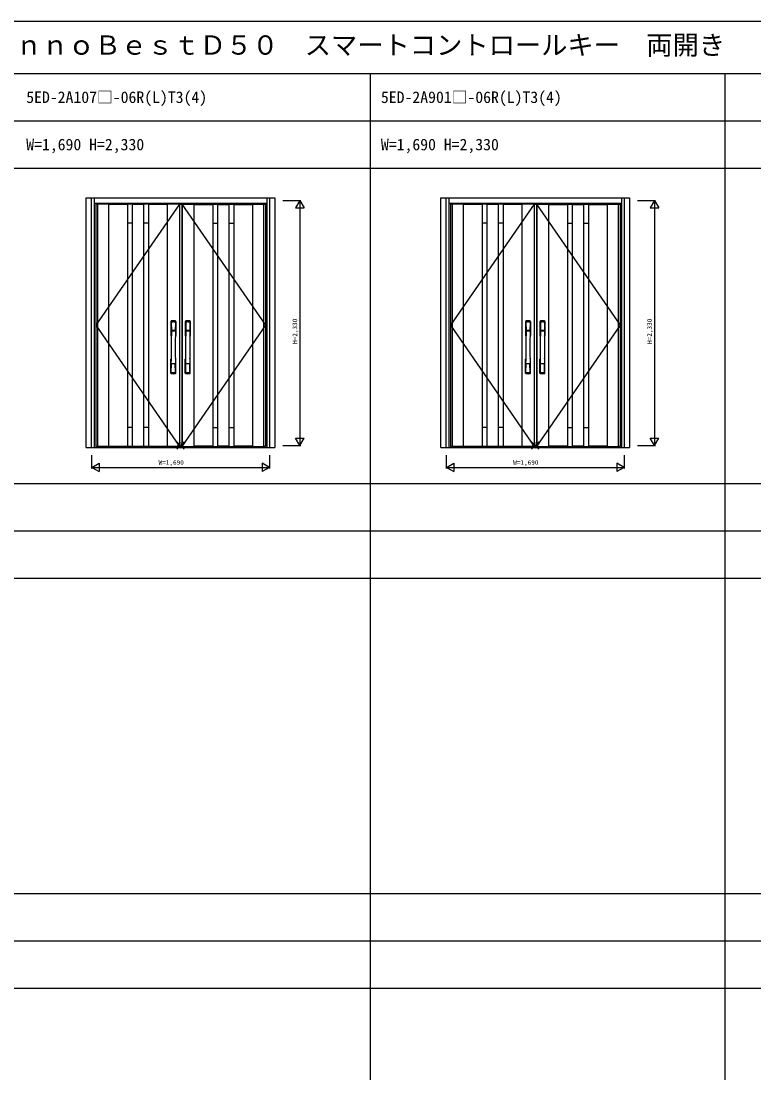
# Model space of a CAD drawing. Units: millimetres, scale not verified. Extents: x -13762 to 13750, y -10012 to 10000.
# Drawn here: x -6949 to 25, y -6 to 10000 of the extents above; entities that cross this region are included whole.
import ezdxf
from ezdxf.enums import TextEntityAlignment as Align

# ---------------------------------------------------------------- set-up
doc = ezdxf.new("R2010")
doc.units = ezdxf.units.MM
doc.header["$LTSCALE"] = 50
for name, color, linetype in [('0-0_0', 7, 'Continuous'), ('0-1_YKK_A1', 4, 'Continuous'), ('0-2_YKK_A2', 3, 'Continuous'), ('0-7_YKK_F1', 7, 'Continuous'), ('0-9_YKK_N1', 2, 'Continuous')]:
    doc.layers.add(name, color=color, linetype=linetype)
doc.layers.add('0-8_YKK_IN', color=1, linetype='Continuous', lineweight=18)
doc.styles.add('ＭＳ ゴシック', font='')
doc.styles.get('ＭＳ ゴシック').set_extended_font_data('MS Gothic')

msp = doc.modelspace()

# ---------------------------------------------------------------- linework, layer by layer
at = {"layer": '0-1_YKK_A1'}
for p, q in [((-6238.5, 8259.5), (-6238.5, 5952.5)), ((-5441.3, 8259.5), (-6238.5, 8259.5)), ((-6221, 8256.5), (-6238.5, 8256.5)), ((-6221, 8259.5), (-6221, 5952.5)), ((-6117.5, 8258.5), (-6117.5, 5953.5)), ((-5557.5, 8258.5), (-6117.5, 8258.5)), ((-5937.5, 8255.5), (-6117.5, 8255.5)), ((-5937.5, 8258.5), (-5937.5, 5953.5)), ((-5891.5, 8258.5), (-5891.5, 5953.5)), ((-5783.5, 8255.5), (-5891.5, 8255.5)), ((-5783.5, 8258.5), (-5783.5, 5953.5)), ((-5737.5, 8258.5), (-5737.5, 5953.5)), ((-5557.5, 8255.5), (-5737.5, 8255.5)), ((-5557.5, 8258.5), (-5557.5, 5953.5)), ((-5441.3, 8259.5), (-4624.5, 8259.5)), ((-5441.3, 8259.5), (-5441.3, 5952.5)), ((-5441.3, 8256.5), (-5419.2, 8256.5)), ((-5419.2, 8259.5), (-5419.2, 5952.5)), ((-5417, 8259.5), (-5417, 5952.5)), ((-5305.5, 8258.5), (-5305.5, 5953.5)), ((-5305.5, 8258.5), (-4745.5, 8258.5)), ((-5305.5, 8255.5), (-5125.5, 8255.5)), ((-5125.5, 8258.5), (-5125.5, 5953.5)), ((-5079.5, 8258.5), (-5079.5, 5953.5)), ((-5079.5, 8255.5), (-4971.5, 8255.5)), ((-4971.5, 8258.5), (-4971.5, 5953.5)), ((-4925.5, 8258.5), (-4925.5, 5953.5)), ((-4925.5, 8255.5), (-4745.5, 8255.5)), ((-4745.5, 8258.5), (-4745.5, 5953.5)), ((-4642, 8259.5), (-4642, 5952.5)), ((-4642, 8256.5), (-4624.5, 8256.5)), ((-4624.5, 8259.5), (-4624.5, 5952.5)), ((-2863.5, 8259.5), (-2863.5, 5952.5)), ((-2066.3, 8259.5), (-2863.5, 8259.5)), ((-2846, 8256.5), (-2863.5, 8256.5)), ((-2846, 8259.5), (-2846, 5952.5)), ((-2742.5, 8258.5), (-2742.5, 5953.5)), ((-2182.5, 8258.5), (-2742.5, 8258.5)), ((-2562.5, 8255.5), (-2742.5, 8255.5)), ((-2562.5, 8258.5), (-2562.5, 5953.5)), ((-2516.5, 8258.5), (-2516.5, 5953.5)), ((-2408.5, 8255.5), (-2516.5, 8255.5)), ((-2408.5, 8258.5), (-2408.5, 5953.5)), ((-2362.5, 8258.5), (-2362.5, 5953.5)), ((-2182.5, 8255.5), (-2362.5, 8255.5)), ((-2182.5, 8258.5), (-2182.5, 5953.5)), ((-2066.3, 8259.5), (-1249.5, 8259.5)), ((-2066.3, 8259.5), (-2066.3, 5952.5)), ((-2066.3, 8256.5), (-2044.2, 8256.5)), ((-2044.2, 8259.5), (-2044.2, 5952.5)), ((-2042, 8259.5), (-2042, 5952.5)), ((-1930.5, 8258.5), (-1930.5, 5953.5)), ((-1930.5, 8258.5), (-1370.5, 8258.5)), ((-1930.5, 8255.5), (-1750.5, 8255.5)), ((-1750.5, 8258.5), (-1750.5, 5953.5)), ((-1704.5, 8258.5), (-1704.5, 5953.5)), ((-1704.5, 8255.5), (-1596.5, 8255.5)), ((-1596.5, 8258.5), (-1596.5, 5953.5)), ((-1550.5, 8258.5), (-1550.5, 5953.5)), ((-1550.5, 8255.5), (-1370.5, 8255.5)), ((-1370.5, 8258.5), (-1370.5, 5953.5)), ((-1267, 8259.5), (-1267, 5952.5)), ((-1267, 8256.5), (-1249.5, 8256.5)), ((-1249.5, 8259.5), (-1249.5, 5952.5)), ((-5891.5, 8078.2), (-5937.5, 8078.2)), ((-5737.5, 8078.2), (-5783.5, 8078.2)), ((-5125.5, 8078.2), (-5079.5, 8078.2)), ((-4971.5, 8078.2), (-4925.5, 8078.2)), ((-2516.5, 8078.2), (-2562.5, 8078.2)), ((-2362.5, 8078.2), (-2408.5, 8078.2)), ((-1750.5, 8078.2), (-1704.5, 8078.2)), ((-1596.5, 8078.2), (-1550.5, 8078.2)), ((-5891.5, 6133.8), (-5937.5, 6133.8)), ((-5737.5, 6133.8), (-5783.5, 6133.8)), ((-5125.5, 6133.8), (-5079.5, 6133.8)), ((-4971.5, 6133.8), (-4925.5, 6133.8)), ((-2516.5, 6133.8), (-2562.5, 6133.8)), ((-2362.5, 6133.8), (-2408.5, 6133.8)), ((-1750.5, 6133.8), (-1704.5, 6133.8)), ((-1596.5, 6133.8), (-1550.5, 6133.8)), ((-6238.5, 5955.5), (-6221, 5955.5)), ((-5441.3, 5952.5), (-6238.5, 5952.5)), ((-6117.5, 5956.5), (-5937.5, 5956.5)), ((-5557.5, 5953.5), (-6117.5, 5953.5)), ((-5891.5, 5956.5), (-5783.5, 5956.5)), ((-5737.5, 5956.5), (-5557.5, 5956.5)), ((-5419.2, 5955.5), (-5441.3, 5955.5)), ((-5441.3, 5952.5), (-4624.5, 5952.5)), ((-5125.5, 5956.5), (-5305.5, 5956.5)), ((-5305.5, 5953.5), (-4745.5, 5953.5)), ((-4971.5, 5956.5), (-5079.5, 5956.5)), ((-4745.5, 5956.5), (-4925.5, 5956.5)), ((-4642, 5955.5), (-4624.5, 5955.5)), ((-2863.5, 5955.5), (-2846, 5955.5)), ((-2066.3, 5952.5), (-2863.5, 5952.5)), ((-2742.5, 5956.5), (-2562.5, 5956.5)), ((-2182.5, 5953.5), (-2742.5, 5953.5)), ((-2516.5, 5956.5), (-2408.5, 5956.5)), ((-2362.5, 5956.5), (-2182.5, 5956.5)), ((-2044.2, 5955.5), (-2066.3, 5955.5)), ((-2066.3, 5952.5), (-1249.5, 5952.5)), ((-1750.5, 5956.5), (-1930.5, 5956.5)), ((-1930.5, 5953.5), (-1370.5, 5953.5)), ((-1596.5, 5956.5), (-1704.5, 5956.5)), ((-1370.5, 5956.5), (-1550.5, 5956.5)), ((-1267, 5955.5), (-1249.5, 5955.5))]:
    msp.add_line(p, q, dxfattribs=at)
for points in [[(-5441.3, 8259.5), (-6238.5, 7106), (-5441.3, 5952.5)], [(-5419.2, 8259.5), (-4624.5, 7106), (-5419.2, 5952.5)], [(-2066.3, 8259.5), (-2863.5, 7106), (-2066.3, 5952.5)], [(-2044.2, 8259.5), (-1249.5, 7106), (-2044.2, 5952.5)]]:
    msp.add_lwpolyline(points, dxfattribs=at)
at = {"layer": '0-2_YKK_A2'}
for p, q in [((-6328.5, 8319), (-4534.5, 8319)), ((-6328.5, 5944), (-6328.5, 8319)), ((-6278.5, 5944), (-6278.5, 8319)), ((-6251.5, 5944), (-6251.5, 8319)), ((-4611.5, 8319), (-4611.5, 5944)), ((-4584.5, 8319), (-4584.5, 5944)), ((-4534.5, 8319), (-4534.5, 5944)), ((-2953.5, 8319), (-1159.5, 8319)), ((-2953.5, 5944), (-2953.5, 8319)), ((-2903.5, 5944), (-2903.5, 8319)), ((-2876.5, 5944), (-2876.5, 8319)), ((-1236.5, 8319), (-1236.5, 5944)), ((-1209.5, 8319), (-1209.5, 5944)), ((-1159.5, 8319), (-1159.5, 5944)), ((-6251.5, 8267), (-4611.5, 8267)), ((-4624.5, 8251), (-4611.5, 8251)), ((-2876.5, 8267), (-1236.5, 8267)), ((-1249.5, 8251), (-1236.5, 8251)), ((-5523, 7142.81), (-5523, 7008.64)), ((-5521.41, 7140.99), (-5519.19, 7005.22)), ((-5519.72, 7133.69), (-5518.56, 7055.81)), ((-5480.28, 7133.69), (-5481.44, 7055.81)), ((-5478.59, 7140.99), (-5480.81, 7005.22)), ((-5477, 7142.81), (-5477, 7008.64)), ((-5386, 7142.81), (-5386, 7008.64)), ((-5384.41, 7140.99), (-5382.19, 7005.22)), ((-5382.72, 7133.69), (-5381.56, 7055.81)), ((-5343.28, 7133.69), (-5344.44, 7055.81)), ((-5341.59, 7140.99), (-5343.81, 7005.22)), ((-5340, 7142.81), (-5340, 7008.64)), ((-2148, 7142.81), (-2148, 7008.64)), ((-2146.41, 7140.99), (-2144.19, 7005.22)), ((-2144.72, 7133.69), (-2143.56, 7055.81)), ((-2105.28, 7133.69), (-2106.44, 7055.81)), ((-2103.59, 7140.99), (-2105.81, 7005.22)), ((-2102, 7142.81), (-2102, 7008.64)), ((-2011, 7142.81), (-2011, 7008.64)), ((-2009.41, 7140.99), (-2007.19, 7005.22)), ((-2007.72, 7133.69), (-2006.56, 7055.81)), ((-1968.28, 7133.69), (-1969.44, 7055.81)), ((-1966.59, 7140.99), (-1968.81, 7005.22)), ((-1965, 7142.81), (-1965, 7008.64)), ((-5519.49, 7051.72), (-5519.45, 7048.66)), ((-5519.18, 7048.37), (-5518.2, 7048.61)), ((-5518.74, 7052.6), (-5481.26, 7052.6)), ((-5518.2, 7048.61), (-5516.92, 7048.63)), ((-5482.34, 7054.91), (-5517.66, 7054.91)), ((-5483.08, 7048.63), (-5516.92, 7048.63)), ((-5481.8, 7048.61), (-5483.08, 7048.63)), ((-5480.82, 7048.37), (-5481.8, 7048.61)), ((-5480.51, 7051.72), (-5480.55, 7048.66)), ((-5382.49, 7051.72), (-5382.45, 7048.66)), ((-5382.18, 7048.37), (-5381.2, 7048.61)), ((-5381.74, 7052.6), (-5344.26, 7052.6)), ((-5381.2, 7048.61), (-5379.92, 7048.63)), ((-5345.34, 7054.91), (-5380.66, 7054.91)), ((-5346.08, 7048.63), (-5379.92, 7048.63)), ((-5344.8, 7048.61), (-5346.08, 7048.63)), ((-5343.82, 7048.37), (-5344.8, 7048.61)), ((-5343.51, 7051.72), (-5343.55, 7048.66)), ((-2144.49, 7051.72), (-2144.45, 7048.66)), ((-2144.18, 7048.37), (-2143.2, 7048.61)), ((-2143.74, 7052.6), (-2106.26, 7052.6)), ((-2143.2, 7048.61), (-2141.92, 7048.63)), ((-2107.34, 7054.91), (-2142.66, 7054.91)), ((-2108.08, 7048.63), (-2141.92, 7048.63)), ((-2106.8, 7048.61), (-2108.08, 7048.63)), ((-2105.82, 7048.37), (-2106.8, 7048.61)), ((-2105.51, 7051.72), (-2105.55, 7048.66)), ((-2007.49, 7051.72), (-2007.45, 7048.66)), ((-2007.18, 7048.37), (-2006.2, 7048.61)), ((-2006.74, 7052.6), (-1969.26, 7052.6)), ((-2006.2, 7048.61), (-2004.92, 7048.63)), ((-1970.34, 7054.91), (-2005.66, 7054.91)), ((-1971.08, 7048.63), (-2004.92, 7048.63)), ((-1969.8, 7048.61), (-1971.08, 7048.63)), ((-1968.82, 7048.37), (-1969.8, 7048.61)), ((-1968.51, 7051.72), (-1968.55, 7048.66)), ((-5523, 6650.47), (-5523, 6784.64)), ((-5519.72, 6659.58), (-5518.56, 6737.47)), ((-5481.48, 6740.66), (-5518.48, 6740.66)), ((-5482.34, 6738.37), (-5517.66, 6738.37)), ((-5480.28, 6659.58), (-5481.44, 6737.47)), ((-5477, 6650.47), (-5477, 6784.64)), ((-5386, 6650.47), (-5386, 6784.64)), ((-5382.72, 6659.58), (-5381.56, 6737.47)), ((-5344.48, 6740.66), (-5381.48, 6740.66)), ((-5345.34, 6738.37), (-5380.66, 6738.37)), ((-5343.28, 6659.58), (-5344.44, 6737.47)), ((-5340, 6650.47), (-5340, 6784.64)), ((-2148, 6650.47), (-2148, 6784.64)), ((-2144.72, 6659.58), (-2143.56, 6737.47)), ((-2106.48, 6740.66), (-2143.48, 6740.66)), ((-2107.34, 6738.37), (-2142.66, 6738.37)), ((-2105.28, 6659.58), (-2106.44, 6737.47)), ((-2102, 6650.47), (-2102, 6784.64)), ((-2011, 6650.47), (-2011, 6784.64)), ((-2007.72, 6659.58), (-2006.56, 6737.47)), ((-1969.48, 6740.66), (-2006.48, 6740.66)), ((-1970.34, 6738.37), (-2005.66, 6738.37)), ((-1968.28, 6659.58), (-1969.44, 6737.47)), ((-1965, 6650.47), (-1965, 6784.64)), ((-6328.5, 5944), (-4534.5, 5944)), ((-6251.5, 5944), (-4611.5, 5944)), ((-4624.5, 5962), (-4611.5, 5962)), ((-2953.5, 5944), (-1159.5, 5944)), ((-2876.5, 5944), (-1236.5, 5944)), ((-1249.5, 5962), (-1236.5, 5962))]:
    msp.add_line(p, q, dxfattribs=at)
for centre, radius, start, end in [((-5519, 7142.81), 4, 95.00001, 180), ((-5518.37, 7141.13), 3.04, 97.27731, 182.60257), ((-5516.74, 7133.7), 2.98, 95.22662, 180.19068), ((-5500, 6925.64), 222, 84.99999, 95.00001), ((-5500, 6960.02), 185.07, 84.18251, 95.81749), ((-5500, 6847), 290.18, 86.63974, 93.36026), ((-5483.26, 7133.7), 2.98, 359.80932, 84.77338), ((-5481.63, 7141.13), 3.04, 357.39743, 82.72269), ((-5481, 7142.81), 4, 0, 84.99999), ((-5382, 7142.81), 4, 95.00001, 180), ((-5381.37, 7141.13), 3.04, 97.27731, 182.60257), ((-5379.74, 7133.7), 2.98, 95.22662, 180.19068), ((-5363, 6925.64), 222, 84.99999, 95.00001), ((-5363, 6960.02), 185.07, 84.18251, 95.81749), ((-5363, 6847), 290.18, 86.63974, 93.36026), ((-5346.26, 7133.7), 2.98, 359.80932, 84.77338), ((-5344.63, 7141.13), 3.04, 357.39743, 82.72269), ((-5344, 7142.81), 4, 0, 84.99999), ((-2144, 7142.81), 4, 95.00001, 180), ((-2143.37, 7141.13), 3.04, 97.27731, 182.60257), ((-2141.74, 7133.7), 2.98, 95.22662, 180.19068), ((-2125, 6925.64), 222, 84.99999, 95.00001), ((-2125, 6960.02), 185.07, 84.18251, 95.81749), ((-2125, 6847), 290.18, 86.63974, 93.36026), ((-2108.26, 7133.7), 2.98, 359.80932, 84.77338), ((-2106.63, 7141.13), 3.04, 357.39743, 82.72269), ((-2106, 7142.81), 4, 0, 84.99999), ((-2007, 7142.81), 4, 95.00001, 180), ((-2006.37, 7141.13), 3.04, 97.27731, 182.60257), ((-2004.74, 7133.7), 2.98, 95.22662, 180.19068), ((-1988, 6925.64), 222, 84.99999, 95.00001), ((-1988, 6960.02), 185.07, 84.18251, 95.81749), ((-1988, 6847), 290.18, 86.63974, 93.36026), ((-1971.26, 7133.7), 2.98, 359.80932, 84.77338), ((-1969.63, 7141.13), 3.04, 357.39743, 82.72269), ((-1969, 7142.81), 4, 0, 84.99999), ((-5520, 7008.64), 3, 180, 258.53803), ((-5494.37, 7022.28), 31.03, 212.29421, 217.16337), ((-5518.59, 7051.72), 0.896, 99.53215, 180.26423), ((-16466.64, 6896.51), 10948.25, 359.18905, 0.79313), ((-5519.15, 7048.67), 0.301, 180.36959, 264.31073), ((-5519.14, 7048.06), 0.306, 97.64404, 180.40037), ((-5524.16, 7004.97), 4.98, 349.79093, 2.88778), ((-5517.66, 7055.81), 0.904, 180.24399, 269.63529), ((-5482.35, 7055.81), 0.904, 270.36471, 359.75601), ((5466.64, 6896.51), 10948.25, 179.20687, 180.81095), ((-5481.41, 7051.72), 0.896, 359.73577, 80.46785), ((-5505.63, 7022.28), 31.03, 322.83663, 327.70579), ((-5480.85, 7048.67), 0.301, 275.68927, 359.63041), ((-5480.86, 7048.06), 0.306, 359.59963, 82.35596), ((-5475.84, 7004.97), 4.98, 177.11222, 190.20907), ((-5480, 7008.64), 3, 281.46197, 0), ((-5383, 7008.64), 3, 180, 258.53803), ((-5357.37, 7022.28), 31.03, 212.29421, 217.16337), ((-5381.59, 7051.72), 0.896, 99.53215, 180.26423), ((-16329.64, 6896.51), 10948.25, 359.18905, 0.79313), ((-5382.15, 7048.67), 0.301, 180.36959, 264.31073), ((-5382.14, 7048.06), 0.306, 97.64404, 180.40037), ((-5387.16, 7004.97), 4.98, 349.79093, 2.88778), ((-5380.66, 7055.81), 0.904, 180.24399, 269.63529), ((-5345.35, 7055.81), 0.904, 270.36471, 359.75601), ((5603.64, 6896.51), 10948.25, 179.20687, 180.81095), ((-5344.41, 7051.72), 0.896, 359.73577, 80.46785), ((-5368.63, 7022.28), 31.03, 322.83663, 327.70579), ((-5343.85, 7048.67), 0.301, 275.68927, 359.63041), ((-5343.86, 7048.06), 0.306, 359.59963, 82.35596), ((-5338.84, 7004.97), 4.98, 177.11222, 190.20907), ((-5343, 7008.64), 3, 281.46197, 0), ((-2145, 7008.64), 3, 180, 258.53803), ((-2119.37, 7022.28), 31.03, 212.29421, 217.16337), ((-2143.59, 7051.72), 0.896, 99.53215, 180.26423), ((-13091.64, 6896.51), 10948.25, 359.18905, 0.79313), ((-2144.15, 7048.67), 0.301, 180.36959, 264.31073), ((-2144.14, 7048.06), 0.306, 97.64404, 180.40037), ((-2149.16, 7004.97), 4.98, 349.79093, 2.88778), ((-2142.66, 7055.81), 0.904, 180.24399, 269.63529), ((-2107.35, 7055.81), 0.904, 270.36471, 359.75601), ((8841.64, 6896.51), 10948.25, 179.20687, 180.81095), ((-2106.41, 7051.72), 0.896, 359.73577, 80.46785), ((-2130.63, 7022.28), 31.03, 322.83663, 327.70579), ((-2105.85, 7048.67), 0.301, 275.68927, 359.63041), ((-2105.86, 7048.06), 0.306, 359.59963, 82.35596), ((-2100.84, 7004.97), 4.98, 177.11222, 190.20907), ((-2105, 7008.64), 3, 281.46197, 0), ((-2008, 7008.64), 3, 180, 258.53803), ((-1982.37, 7022.28), 31.03, 212.29421, 217.16337), ((-2006.59, 7051.72), 0.896, 99.53215, 180.26423), ((-12954.64, 6896.51), 10948.25, 359.18905, 0.79313), ((-2007.15, 7048.67), 0.301, 180.36959, 264.31073), ((-2007.14, 7048.06), 0.306, 97.64404, 180.40037), ((-2012.16, 7004.97), 4.98, 349.79093, 2.88778), ((-2005.66, 7055.81), 0.904, 180.24399, 269.63529), ((-1970.35, 7055.81), 0.904, 270.36471, 359.75601), ((8978.64, 6896.51), 10948.25, 179.20687, 180.81095), ((-1969.41, 7051.72), 0.896, 359.73577, 80.46785), ((-1993.63, 7022.28), 31.03, 322.83663, 327.70579), ((-1968.85, 7048.67), 0.301, 275.68927, 359.63041), ((-1968.86, 7048.06), 0.306, 359.59963, 82.35596), ((-1963.84, 7004.97), 4.98, 177.11222, 190.20907), ((-1968, 7008.64), 3, 281.46197, 0), ((-5518.27, 7004.08), 0.987, 179.58153, 229.65413), ((-5481.73, 7004.08), 0.987, 310.34587, 0.41847), ((-5381.27, 7004.08), 0.987, 179.58153, 229.65413), ((-5344.73, 7004.08), 0.987, 310.34587, 0.41847), ((-2143.27, 7004.08), 0.987, 179.58153, 229.65413), ((-2106.73, 7004.08), 0.987, 310.34587, 0.41847), ((-2006.27, 7004.08), 0.987, 179.58153, 229.65413), ((-1969.73, 7004.08), 0.987, 310.34587, 0.41847), ((-5520, 6784.64), 3, 101.46197, 180), ((-5500.38, 6775), 23.82, 141.109, 148.11253), ((-5518.59, 6741.56), 0.903, 179.93475, 274.18289), ((-5517.66, 6737.46), 0.904, 90.36471, 179.75601), ((-5482.35, 6737.46), 0.904, 0.24399, 89.63529), ((-5481.41, 6741.56), 0.903, 265.81711, 0.06525), ((-5499.63, 6775), 23.82, 31.88747, 38.891), ((-5480, 6784.64), 3, 0, 78.53803), ((-5383, 6784.64), 3, 101.46197, 180), ((-5363.38, 6775), 23.82, 141.109, 148.11253), ((-5381.59, 6741.56), 0.903, 179.93475, 274.18289), ((-5380.66, 6737.46), 0.904, 90.36471, 179.75601), ((-5345.35, 6737.46), 0.904, 0.24399, 89.63529), ((-5344.41, 6741.56), 0.903, 265.81711, 0.06525), ((-5362.63, 6775), 23.82, 31.88747, 38.891), ((-5343, 6784.64), 3, 0, 78.53803), ((-2145, 6784.64), 3, 101.46197, 180), ((-2125.38, 6775), 23.82, 141.109, 148.11253), ((-2143.59, 6741.56), 0.903, 179.93475, 274.18289), ((-2142.66, 6737.46), 0.904, 90.36471, 179.75601), ((-2107.35, 6737.46), 0.904, 0.24399, 89.63529), ((-2106.41, 6741.56), 0.903, 265.81711, 0.06525), ((-2124.63, 6775), 23.82, 31.88747, 38.891), ((-2105, 6784.64), 3, 0, 78.53803), ((-2008, 6784.64), 3, 101.46197, 180), ((-1988.38, 6775), 23.82, 141.109, 148.11253), ((-2006.59, 6741.56), 0.903, 179.93475, 274.18289), ((-2005.66, 6737.46), 0.904, 90.36471, 179.75601), ((-1970.35, 6737.46), 0.904, 0.24399, 89.63529), ((-1969.41, 6741.56), 0.903, 265.81711, 0.06525), ((-1987.63, 6775), 23.82, 31.88747, 38.891), ((-1968, 6784.64), 3, 0, 78.53803), ((-5519, 6650.47), 4, 180, 264.99999), ((-5516.74, 6659.57), 2.98, 179.80932, 264.77338), ((-5500, 6867.64), 222, 264.99999, 275.00001), ((-5500, 6946.28), 290.18, 266.63974, 273.36026), ((-5483.26, 6659.57), 2.98, 275.22662, 0.19068), ((-5481, 6650.47), 4, 275.00001, 0), ((-5382, 6650.47), 4, 180, 264.99999), ((-5379.74, 6659.57), 2.98, 179.80932, 264.77338), ((-5363, 6867.64), 222, 264.99999, 275.00001), ((-5363, 6946.28), 290.18, 266.63974, 273.36026), ((-5346.26, 6659.57), 2.98, 275.22662, 0.19068), ((-5344, 6650.47), 4, 275.00001, 0), ((-2144, 6650.47), 4, 180, 264.99999), ((-2141.74, 6659.57), 2.98, 179.80932, 264.77338), ((-2125, 6867.64), 222, 264.99999, 275.00001), ((-2125, 6946.28), 290.18, 266.63974, 273.36026), ((-2108.26, 6659.57), 2.98, 275.22662, 0.19068), ((-2106, 6650.47), 4, 275.00001, 0), ((-2007, 6650.47), 4, 180, 264.99999), ((-2004.74, 6659.57), 2.98, 179.80932, 264.77338), ((-1988, 6867.64), 222, 264.99999, 275.00001), ((-1988, 6946.28), 290.18, 266.63974, 273.36026), ((-1971.26, 6659.57), 2.98, 275.22662, 0.19068), ((-1969, 6650.47), 4, 275.00001, 0)]:
    msp.add_arc(centre, radius, start, end, dxfattribs=at)
at = {"layer": '0-7_YKK_F1'}
for p, q in [((-13750, 10000), (13750, 10000)), ((-13750, 9500), (13250, 9500)), ((-3625, -10000), (-3625, 9500)), ((-250, -10000), (-250, 9500)), ((-13750, 9050), (13250, 9050)), ((-13750, 8600), (13250, 8600)), ((-13750, 5600), (6500, 5600)), ((-13750, 5150), (6500, 5150)), ((-13750, 4700), (6500, 4700)), ((-13750, 1700), (6500, 1700)), ((-13750, 1250), (6500, 1250)), ((-13750, 800), (6500, 800))]:
    msp.add_line(p, q, dxfattribs=at)
at = {"layer": '0-8_YKK_IN'}
for p, q in [((-5466.86, 5926.64), (-5396.14, 5997.35)), ((-5466.86, 5997.35), (-5396.14, 5926.64)), ((-2091.86, 5926.64), (-2021.14, 5997.35)), ((-2091.86, 5997.35), (-2021.14, 5926.64))]:
    msp.add_line(p, q, dxfattribs=at)
for centre in [(-5431.5, 5962), (-2056.5, 5962)]:
    msp.add_circle(centre, 25, dxfattribs=at)
at = {"layer": '0-9_YKK_N1'}
for p, q in [((-4459.5, 8292), (-4286.5, 8292)), ((-4296.62, 8292), (-4336.62, 8222.72)), ((-4336.62, 8222.72), (-4256.62, 8222.72)), ((-4296.62, 8292), (-4256.62, 8222.72)), ((-4296.5, 8292), (-4296.5, 5962)), ((-1084.5, 8292), (-911.5, 8292)), ((-921.62, 8292), (-961.62, 8222.72)), ((-961.62, 8222.72), (-881.62, 8222.72)), ((-921.62, 8292), (-881.62, 8222.72)), ((-921.5, 8292), (-921.5, 5962)), ((-4336.61, 6031.28), (-4256.61, 6031.28)), ((-4296.61, 5962), (-4336.61, 6031.28)), ((-4296.61, 5962), (-4256.61, 6031.28)), ((-961.61, 6031.28), (-881.61, 6031.28)), ((-921.61, 5962), (-961.61, 6031.28)), ((-921.61, 5962), (-881.61, 6031.28)), ((-4459.5, 5962), (-4286.5, 5962)), ((-1084.5, 5962), (-911.5, 5962)), ((-6276.5, 5744), (-6276.5, 5869)), ((-4586.5, 5869), (-4586.5, 5744)), ((-2901.5, 5744), (-2901.5, 5869)), ((-1211.5, 5869), (-1211.5, 5744)), ((-6276.5, 5754), (-6207.22, 5794)), ((-6276.5, 5754), (-4586.5, 5754)), ((-6276.5, 5754), (-6207.22, 5714)), ((-6207.22, 5794), (-6207.22, 5714)), ((-4586.5, 5754), (-4655.78, 5794)), ((-4655.78, 5794), (-4655.78, 5714)), ((-4586.5, 5754), (-4655.78, 5714)), ((-2901.5, 5754), (-2832.22, 5794)), ((-2901.5, 5754), (-1211.5, 5754)), ((-2901.5, 5754), (-2832.22, 5714)), ((-2832.22, 5794), (-2832.22, 5714)), ((-1211.5, 5754), (-1280.78, 5794)), ((-1280.78, 5794), (-1280.78, 5714)), ((-1211.5, 5754), (-1280.78, 5714))]:
    msp.add_line(p, q, dxfattribs=at)

# ---------------------------------------------------------------- texts
at = {"layer": '0-0_0', "style": 'ＭＳ ゴシック'}
for s, height, p in [('ＩＢＤ５０＿１６１\u3000高断熱玄関ドア  イノベスト\u3000ＩｎｎｏＢｅｓｔＤ５０\u3000スマートコントロールキー\u3000両開き', 183.3, (-13250, 9625)), ('5ED-2A107□-06R(L)T3(4)', 110, (-6900, 9187.5)), ('5ED-2A901□-06R(L)T3(4)', 110, (-3525, 9187.5)), ('W=1,690 H=2,330', 110, (-6900, 8737.5)), ('W=1,690 H=2,330', 110, (-3525, 8737.5))]:
    msp.add_text(s, height=height, dxfattribs=at).set_placement(p, align=Align.BOTTOM_LEFT)
at = {"layer": '0-9_YKK_N1', "style": 'ＭＳ ゴシック'}
for p in [(-4308.5, 6927.89), (-933.5, 6927.89)]:
    msp.add_text('H=2,330', height=43.99, rotation=90, dxfattribs=at).set_placement(p, align=Align.BOTTOM_LEFT)
for p in [(-5640.98, 5766), (-2265.98, 5766)]:
    msp.add_text('W=1,690', height=43.99, dxfattribs=at).set_placement(p, align=Align.BOTTOM_LEFT)

doc.saveas('drawing.dxf')
